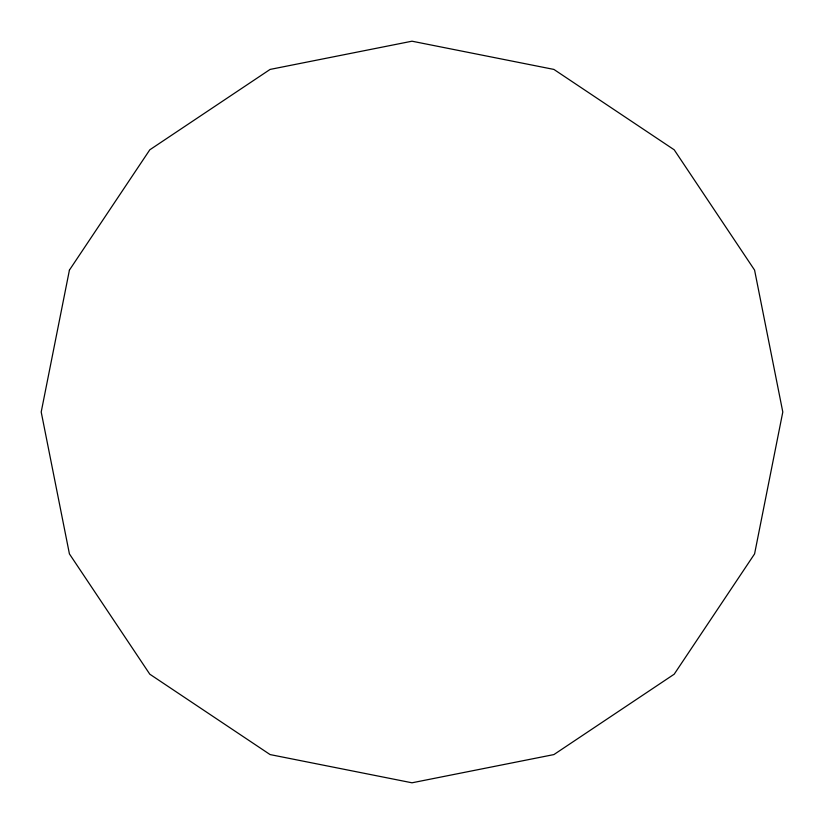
<?xml version="1.0" encoding="UTF-8"?>
<svg xmlns="http://www.w3.org/2000/svg" width="824" height="824" viewBox="0 0 824 824"><rect width="100%" height="100%" fill="white"/><g stroke="black" fill="none" stroke-linecap="round" stroke-linejoin="round"><path stroke-width="1.24" d="M69.422 270.097L41.2 412L69.422 553.903L149.803 674.197L270.097 754.578L412 782.8L553.903 754.578L674.197 674.197L754.578 553.903L782.8 412L754.578 270.097L674.197 149.803L553.903 69.422L412 41.2L270.097 69.422L149.803 149.803L69.422 270.097"/></g></svg>
